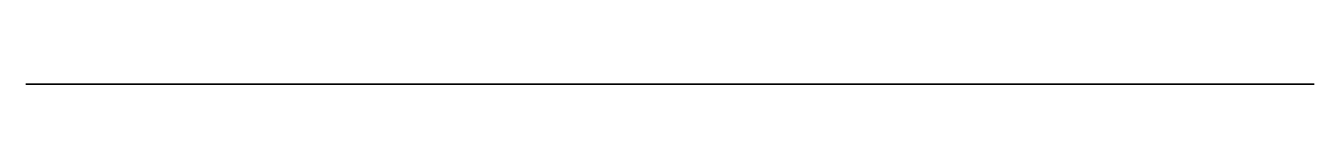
# Model space of a CAD drawing. Header units: millimetres. Extents: x 162.1 to 179.5, y 0 to 0.
import ezdxf

# ---------------------------------------------------------------- set-up
doc = ezdxf.new("R2010")
doc.units = ezdxf.units.MM
doc.layers.get('0').update_dxf_attribs({"color": 173, "true_color": 0x5858e1})

msp = doc.modelspace()

# ---------------------------------------------------------------- linework, layer by layer
at = {"color": 224, "true_color": 0x8a086e}
msp.add_polyline3d([(165.474, 0, 14.896), (165.474, 0, 17.908), (162.066, 0, 17.908), (162.066, 0, -8.858), (163.735, 0, -10.432), (163.735, 0, -63.129), (162.066, 0, -64.714), (162.066, 0, -85.17), (179.451, 0, -85.17), (179.451, 0, -1.769), (177.126, 0, -1.769), (177.126, 0, 1.361), (176.367, 0, 1.361), (175.722, 0, 1.377), (175.402, 0, 1.403), (175.089, 0, 1.446), (174.936, 0, 1.475), (174.785, 0, 1.51), (174.636, 0, 1.552), (174.491, 0, 1.6), (174.35, 0, 1.655), (174.212, 0, 1.719), (174.079, 0, 1.791), (173.95, 0, 1.871), (173.82, 0, 1.963), (173.693, 0, 2.061), (173.57, 0, 2.165), (173.452, 0, 2.273), (173.339, 0, 2.387), (173.23, 0, 2.505), (173.127, 0, 2.628), (173.03, 0, 2.754), (172.945, 0, 2.879), (172.869, 0, 3.008), (172.801, 0, 3.142), (172.741, 0, 3.28), (172.689, 0, 3.422), (172.644, 0, 3.568), (172.605, 0, 3.716), (172.572, 0, 3.868), (172.523, 0, 4.177), (172.492, 0, 4.493), (172.477, 0, 4.813), (172.472, 0, 5.133), (172.472, 0, 8.742), (170.06, 0, 8.747), (170.041, 0, 9.898), (170.005, 0, 10.469), (169.94, 0, 11.028), (169.893, 0, 11.301), (169.836, 0, 11.569), (169.767, 0, 11.831), (169.685, 0, 12.086), (169.59, 0, 12.333), (169.479, 0, 12.572), (169.418, 0, 12.689), (169.352, 0, 12.802), (169.283, 0, 12.914), (169.209, 0, 13.023), (169.044, 0, 13.24), (168.866, 0, 13.446), (168.676, 0, 13.641), (168.475, 0, 13.825), (168.263, 0, 13.996), (168.04, 0, 14.153), (167.809, 0, 14.297), (167.569, 0, 14.427), (167.322, 0, 14.541), (167.07, 0, 14.639), (166.812, 0, 14.722), (166.55, 0, 14.789), (166.285, 0, 14.84), (166.016, 0, 14.875), (165.746, 0, 14.894)], close=True, dxfattribs=at)

doc.saveas('drawing.dxf')
